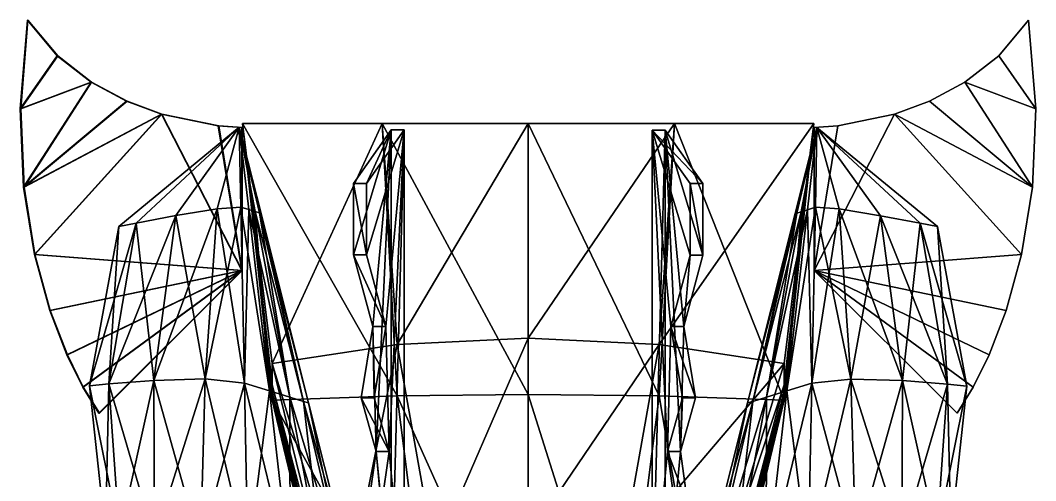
# Model space of a CAD drawing. Header units: metres. Extents: x -1.78 to 1.78, y -2.69 to 0.99.
# Drawn here: x -1.778 to 1.777, y -0.618 to 0.993 of the extents above; entities that cross this region are included whole.
import ezdxf

# ---------------------------------------------------------------- set-up
doc = ezdxf.new("R2010")
doc.units = ezdxf.units.M

msp = doc.modelspace()

# ---------------------------------------------------------------- linework, layer by layer
at = {"layer": 'Fin 1'}
for points in [[(0.4799, 0.6091, 0.3043), (0.4346, -1.0784, 0.3254), (0.4799, -1.0784, 0.3043)], [(0.4799, 0.6091, 0.3043), (0.4346, 0.6091, 0.3254), (0.4346, -1.0784, 0.3254)], [(0.612, 0.4216, 0.5875), (0.4346, 0.6091, 0.3254), (0.4799, 0.6091, 0.3043)], [(0.612, 0.4216, 0.5875), (0.5667, 0.4216, 0.6086), (0.4346, 0.6091, 0.3254)], [(0.5667, 0.1716, 0.6086), (0.4992, -0.0784, 0.4639), (0.4346, 0.6091, 0.3254)], [(0.4874, -0.5159, 0.4387), (0.4346, 0.6091, 0.3254), (0.4992, -0.0784, 0.4639)], [(0.4346, 0.6091, 0.3254), (0.5667, 0.4216, 0.6086), (0.5667, 0.1716, 0.6086)], [(0.4346, 0.6091, 0.3254), (0.4874, -0.5159, 0.4387), (0.4346, -1.0784, 0.3254)], [(0.4799, 0.6091, 0.3043), (0.4799, -1.0784, 0.3043), (0.5327, -0.5159, 0.4176)], [(0.612, 0.1716, 0.5875), (0.4799, 0.6091, 0.3043), (0.5445, -0.0784, 0.4428)], [(0.5327, -0.5159, 0.4176), (0.5445, -0.0784, 0.4428), (0.4799, 0.6091, 0.3043)], [(0.4799, 0.6091, 0.3043), (0.612, 0.1716, 0.5875), (0.612, 0.4216, 0.5875)], [(0.612, 0.1716, 0.5875), (0.5667, 0.4216, 0.6086), (0.612, 0.4216, 0.5875)], [(0.612, 0.1716, 0.5875), (0.5667, 0.1716, 0.6086), (0.5667, 0.4216, 0.6086)], [(0.5445, -0.0784, 0.4428), (0.4992, -0.0784, 0.4639), (0.5667, 0.1716, 0.6086)], [(0.5445, -0.0784, 0.4428), (0.5667, 0.1716, 0.6086), (0.612, 0.1716, 0.5875)], [(0.4992, -0.0784, 0.4639), (0.5402, -0.3284, 0.552), (0.4874, -0.5159, 0.4387)], [(0.5856, -0.3284, 0.5309), (0.4992, -0.0784, 0.4639), (0.5445, -0.0784, 0.4428)], [(0.5856, -0.3284, 0.5309), (0.5402, -0.3284, 0.552), (0.4992, -0.0784, 0.4639)], [(0.5856, -0.3284, 0.5309), (0.5445, -0.0784, 0.4428), (0.5327, -0.5159, 0.4176)], [(0.5327, -0.5159, 0.4176), (0.4874, -0.5159, 0.4387), (0.5402, -0.3284, 0.552)], [(0.5327, -0.5159, 0.4176), (0.5402, -0.3284, 0.552), (0.5856, -0.3284, 0.5309)], [(0.5138, -0.7034, 0.4954), (0.4346, -1.0784, 0.3254), (0.4874, -0.5159, 0.4387)], [(0.5591, -0.7034, 0.4742), (0.5327, -0.5159, 0.4176), (0.4799, -1.0784, 0.3043)], [(0.5591, -0.7034, 0.4742), (0.4874, -0.5159, 0.4387), (0.5327, -0.5159, 0.4176)], [(0.5591, -0.7034, 0.4742), (0.5138, -0.7034, 0.4954), (0.4874, -0.5159, 0.4387)]]:
    msp.add_3dface(points, dxfattribs=at)
at = {"layer": 'Fin 2'}
for points in [[(-0.5661, 0.422, 0.6089), (-0.6114, 0.422, 0.5878), (-0.4793, 0.6095, 0.3046)], [(-0.6114, 0.172, 0.5878), (-0.5439, -0.078, 0.443), (-0.4793, 0.6095, 0.3046)], [(-0.4793, 0.6095, 0.3046), (-0.6114, 0.422, 0.5878), (-0.6114, 0.172, 0.5878)], [(-0.5661, 0.422, 0.6089), (-0.4793, 0.6095, 0.3046), (-0.434, 0.6095, 0.3257)], [(-0.5661, 0.172, 0.6089), (-0.434, 0.6095, 0.3257), (-0.4986, -0.078, 0.4642)], [(-0.434, 0.6095, 0.3257), (-0.5661, 0.172, 0.6089), (-0.5661, 0.422, 0.6089)], [(-0.5322, -0.5155, 0.4179), (-0.4793, 0.6095, 0.3046), (-0.5439, -0.078, 0.443)], [(-0.4793, 0.6095, 0.3046), (-0.5322, -0.5155, 0.4179), (-0.4793, -1.078, 0.3046)], [(-0.4869, -0.5155, 0.439), (-0.4986, -0.078, 0.4642), (-0.434, 0.6095, 0.3257)], [(-0.434, 0.6095, 0.3257), (-0.434, -1.078, 0.3257), (-0.4869, -0.5155, 0.439)], [(-0.434, 0.6095, 0.3257), (-0.4793, -1.078, 0.3046), (-0.434, -1.078, 0.3257)], [(-0.434, 0.6095, 0.3257), (-0.4793, 0.6095, 0.3046), (-0.4793, -1.078, 0.3046)], [(-0.5661, 0.172, 0.6089), (-0.6114, 0.422, 0.5878), (-0.5661, 0.422, 0.6089)], [(-0.5661, 0.172, 0.6089), (-0.6114, 0.172, 0.5878), (-0.6114, 0.422, 0.5878)], [(-0.4986, -0.078, 0.4642), (-0.6114, 0.172, 0.5878), (-0.5661, 0.172, 0.6089)], [(-0.4986, -0.078, 0.4642), (-0.5439, -0.078, 0.443), (-0.6114, 0.172, 0.5878)], [(-0.5397, -0.328, 0.5523), (-0.585, -0.328, 0.5312), (-0.5439, -0.078, 0.443)], [(-0.5439, -0.078, 0.443), (-0.585, -0.328, 0.5312), (-0.5322, -0.5155, 0.4179)], [(-0.5397, -0.328, 0.5523), (-0.5439, -0.078, 0.443), (-0.4986, -0.078, 0.4642)], [(-0.5397, -0.328, 0.5523), (-0.4986, -0.078, 0.4642), (-0.4869, -0.5155, 0.439)], [(-0.4869, -0.5155, 0.439), (-0.585, -0.328, 0.5312), (-0.5397, -0.328, 0.5523)], [(-0.4869, -0.5155, 0.439), (-0.5322, -0.5155, 0.4179), (-0.585, -0.328, 0.5312)], [(-0.5133, -0.703, 0.4956), (-0.5586, -0.703, 0.4745), (-0.5322, -0.5155, 0.4179)], [(-0.5586, -0.703, 0.4745), (-0.4793, -1.078, 0.3046), (-0.5322, -0.5155, 0.4179)], [(-0.5133, -0.703, 0.4956), (-0.5322, -0.5155, 0.4179), (-0.4869, -0.5155, 0.439)], [(-0.5133, -0.703, 0.4956), (-0.4869, -0.5155, 0.439), (-0.434, -1.078, 0.3257)]]:
    msp.add_3dface(points, dxfattribs=at)
at = {"layer": 'Nose'}
for points in [[(-0.8965, -0.2821, 0.0857), (-1, 0.6316, 0.2978), (-0.8965, -0.2075, 0.2811)], [(-0.8965, -0.2821, 0.0857), (-1, 0.6316, 0.0915), (-1, 0.6316, 0.2978)], [(-0.8965, -0.3077, -0.0007), (-1, 0.6316, 0.0915), (-0.8965, -0.2821, 0.0857)], [(-0.8965, -0.3077, -0.0007), (-1, 0.6316, -0.0022), (-1, 0.6316, 0.0915)], [(-0.8965, -0.3153, -0.082), (-1, 0.6316, -0.0022), (-0.8965, -0.3077, -0.0007)], [(-0.8965, -0.3153, -0.082), (-1, 0.6316, -0.096), (-1, 0.6316, -0.0022)], [(-0.8965, -0.336, -0.2619), (-1, 0.6316, -0.096), (-0.8965, -0.3153, -0.082)], [(-0.8965, -0.336, -0.2619), (-1, 0.6316, -0.3022), (-1, 0.6316, -0.096)], [(-0.4587, -0.3211, -0.4), (-1, 0.6316, -0.3022), (-0.8965, -0.336, -0.2619)], [(-0.4587, -0.3211, -0.4), (-0.5117, 0.6316, -0.471), (-1, 0.6316, -0.3022)], [(-0.8965, -0.2075, 0.2811), (-1, 0.6316, 0.2978), (-0.5117, 0.6316, 0.4665)], [(-0.5117, 0.6316, -0.471), (-1, 0.6316, -0.096), (-1, 0.6316, -0.3022)], [(-1, 0.6316, -0.0022), (-1, 0.6316, -0.096), (-0.5117, 0.6316, -0.471)], [(-0.5117, 0.6316, 0.4665), (-1, 0.6316, 0.0915), (-1, 0.6316, -0.0022)], [(-1, 0.6316, 0.0915), (-0.5117, 0.6316, 0.4665), (-1, 0.6316, 0.2978)], [(-0.5117, 0.6316, 0.4665), (-1, 0.6316, -0.0022), (-0.5117, 0.6316, -0.471)], [(-0.8965, -0.2075, 0.2811), (-0.5117, 0.6316, 0.4665), (-0.4587, -0.1413, 0.4423)], [(0, -0.3162, -0.4461), (-0.5117, 0.6316, -0.471), (-0.4587, -0.3211, -0.4)], [(0, -0.3162, -0.4461), (0, 0.6316, -0.5272), (-0.5117, 0.6316, -0.471)], [(-0.4587, -0.1413, 0.4423), (-0.5117, 0.6316, 0.4665), (0, 0.6316, 0.5228)], [(0, 0.6316, -0.5272), (-0.5117, 0.6316, 0.4665), (-0.5117, 0.6316, -0.471)], [(-0.5117, 0.6316, 0.4665), (0, 0.6316, -0.5272), (0, 0.6316, 0.5228)], [(-0.4587, -0.1413, 0.4423), (0, 0.6316, 0.5228), (0, -0.1193, 0.4961)], [(0.4587, -0.3211, -0.4), (0, 0.6316, -0.5272), (0, -0.3162, -0.4461)], [(0.4587, -0.3211, -0.4), (0.5117, 0.6316, -0.471), (0, 0.6316, -0.5272)], [(0, -0.1193, 0.4961), (0.5117, 0.6316, 0.4665), (0.4587, -0.1413, 0.4423)], [(0, -0.1193, 0.4961), (0, 0.6316, 0.5228), (0.5117, 0.6316, 0.4665)], [(0.5117, 0.6316, 0.4665), (0, 0.6316, 0.5228), (0.5117, 0.6316, -0.471)], [(0, 0.6316, -0.5272), (0.5117, 0.6316, -0.471), (0, 0.6316, 0.5228)], [(0.8965, -0.336, -0.2619), (0.5117, 0.6316, -0.471), (0.4587, -0.3211, -0.4)], [(0.4587, -0.1413, 0.4423), (1, 0.6316, 0.2978), (0.8965, -0.2075, 0.2811)], [(0.4587, -0.1413, 0.4423), (0.5117, 0.6316, 0.4665), (1, 0.6316, 0.2978)], [(0.8965, -0.336, -0.2619), (1, 0.6316, -0.3022), (0.5117, 0.6316, -0.471)], [(1, 0.6316, -0.096), (0.5117, 0.6316, -0.471), (1, 0.6316, -0.3022)], [(0.5117, 0.6316, -0.471), (1, 0.6316, -0.096), (1, 0.6316, -0.0022)], [(0.5117, 0.6316, 0.4665), (0.5117, 0.6316, -0.471), (1, 0.6316, -0.0022)], [(0.5117, 0.6316, 0.4665), (1, 0.6316, 0.0915), (1, 0.6316, 0.2978)], [(0.5117, 0.6316, 0.4665), (1, 0.6316, -0.0022), (1, 0.6316, 0.0915)], [(0.8965, -0.3153, -0.082), (1, 0.6316, -0.3022), (0.8965, -0.336, -0.2619)], [(0.8965, -0.3153, -0.082), (1, 0.6316, -0.096), (1, 0.6316, -0.3022)], [(0.8965, -0.3077, -0.0007), (1, 0.6316, -0.096), (0.8965, -0.3153, -0.082)], [(0.8965, -0.3077, -0.0007), (1, 0.6316, -0.0022), (1, 0.6316, -0.096)], [(0.8965, -0.2821, 0.0857), (1, 0.6316, -0.0022), (0.8965, -0.3077, -0.0007)], [(0.8965, -0.2821, 0.0857), (1, 0.6316, 0.0915), (1, 0.6316, -0.0022)], [(0.8965, -0.2075, 0.2811), (1, 0.6316, 0.0915), (0.8965, -0.2821, 0.0857)], [(0.8965, -0.2075, 0.2811), (1, 0.6316, 0.2978), (1, 0.6316, 0.0915)], [(-0.6406, -1.0517, 0.2217), (-0.8965, -0.2075, 0.2811), (-0.4587, -0.1413, 0.4423)], [(-0.6406, -1.0517, 0.2217), (-0.4587, -0.1413, 0.4423), (-0.3278, -0.8753, 0.3565)], [(-0.3278, -0.8753, 0.3565), (-0.4587, -0.1413, 0.4423), (0, -0.1193, 0.4961)], [(-0.3278, -0.8753, 0.3565), (0, -0.1193, 0.4961), (0, -0.8165, 0.4014)], [(0, -0.8165, 0.4014), (0, -0.1193, 0.4961), (0.4587, -0.1413, 0.4423)], [(0, -0.8165, 0.4014), (0.4587, -0.1413, 0.4423), (0.3278, -0.8753, 0.3565)], [(0.3278, -0.8753, 0.3565), (0.4587, -0.1413, 0.4423), (0.8965, -0.2075, 0.2811)], [(-0.6406, -1.2508, 0.0617), (-0.8965, -0.2075, 0.2811), (-0.6406, -1.0517, 0.2217)], [(-0.6406, -1.2508, 0.0617), (-0.8965, -0.2821, 0.0857), (-0.8965, -0.2075, 0.2811)], [(0.3278, -0.8753, 0.3565), (0.8965, -0.2075, 0.2811), (0.6406, -1.0517, 0.2217)], [(0.6406, -1.0517, 0.2217), (0.8965, -0.2075, 0.2811), (0.8965, -0.2821, 0.0857)], [(-0.6406, -1.319, -0.0047), (-0.8965, -0.2821, 0.0857), (-0.6406, -1.2508, 0.0617)], [(-0.6406, -1.319, -0.0047), (-0.8965, -0.3077, -0.0007), (-0.8965, -0.2821, 0.0857)], [(0.6406, -1.2508, 0.0617), (0.8965, -0.2821, 0.0857), (0.8965, -0.3077, -0.0007)], [(0.6406, -1.0517, 0.2217), (0.8965, -0.2821, 0.0857), (0.6406, -1.2508, 0.0617)], [(-0.6406, -1.3392, -0.0573), (-0.8965, -0.3077, -0.0007), (-0.6406, -1.319, -0.0047)], [(-0.6406, -1.3392, -0.0573), (-0.8965, -0.3153, -0.082), (-0.8965, -0.3077, -0.0007)], [(-0.6406, -1.3944, -0.1762), (-0.8965, -0.3153, -0.082), (-0.6406, -1.3392, -0.0573)], [(-0.6406, -1.3944, -0.1762), (-0.8965, -0.336, -0.2619), (-0.8965, -0.3153, -0.082)], [(0, -1.3415, -0.2736), (0, -0.3162, -0.4461), (-0.4587, -0.3211, -0.4)], [(0.3278, -1.3548, -0.2493), (0, -0.3162, -0.4461), (0, -1.3415, -0.2736)], [(0.3278, -1.3548, -0.2493), (0.4587, -0.3211, -0.4), (0, -0.3162, -0.4461)], [(0.6406, -1.319, -0.0047), (0.8965, -0.3077, -0.0007), (0.8965, -0.3153, -0.082)], [(0.6406, -1.2508, 0.0617), (0.8965, -0.3077, -0.0007), (0.6406, -1.319, -0.0047)], [(0.6406, -1.3392, -0.0573), (0.8965, -0.3153, -0.082), (0.8965, -0.336, -0.2619)], [(0.6406, -1.319, -0.0047), (0.8965, -0.3153, -0.082), (0.6406, -1.3392, -0.0573)], [(-0.3278, -1.3548, -0.2493), (-0.4587, -0.3211, -0.4), (-0.8965, -0.336, -0.2619)], [(-0.3278, -1.3548, -0.2493), (-0.8965, -0.336, -0.2619), (-0.6406, -1.3944, -0.1762)], [(0, -1.3415, -0.2736), (-0.4587, -0.3211, -0.4), (-0.3278, -1.3548, -0.2493)], [(0.6406, -1.3944, -0.1762), (0.4587, -0.3211, -0.4), (0.3278, -1.3548, -0.2493)], [(0.6406, -1.3944, -0.1762), (0.8965, -0.336, -0.2619), (0.4587, -0.3211, -0.4)], [(0.6406, -1.3392, -0.0573), (0.8965, -0.336, -0.2619), (0.6406, -1.3944, -0.1762)]]:
    msp.add_3dface(points, dxfattribs=at)
at = {"layer": 'Wing 2'}
for points in [[(1.6475, 0.8692, 0.0507), (1.7515, 0.993, -0.0493), (1.7515, 0.993, 0.0507)], [(1.6475, 0.8692, 0.0507), (1.6475, 0.8692, -0.0493), (1.7515, 0.993, -0.0493)], [(1.6475, 0.8692, 0.0507), (1.7515, 0.993, 0.0507), (1.7767, 0.6827, 0.0507)], [(1.7767, 0.6827, -0.0493), (1.7515, 0.993, -0.0493), (1.6475, 0.8692, -0.0493)], [(1.7515, 0.993, 0.0507), (1.7767, 0.6827, -0.0493), (1.7767, 0.6827, 0.0507)], [(1.7515, 0.993, 0.0507), (1.7515, 0.993, -0.0493), (1.7767, 0.6827, -0.0493)], [(1.5289, 0.7762, 0.0507), (1.6475, 0.8692, -0.0493), (1.6475, 0.8692, 0.0507)], [(1.5289, 0.7762, 0.0507), (1.5289, 0.7762, -0.0493), (1.6475, 0.8692, -0.0493)], [(1.5289, 0.7762, 0.0507), (1.6475, 0.8692, 0.0507), (1.7767, 0.6827, 0.0507)], [(1.7767, 0.6827, -0.0493), (1.6475, 0.8692, -0.0493), (1.5289, 0.7762, -0.0493)], [(1.4044, 0.7096, 0.0507), (1.5289, 0.7762, -0.0493), (1.5289, 0.7762, 0.0507)], [(1.4044, 0.7096, 0.0507), (1.4044, 0.7096, -0.0493), (1.5289, 0.7762, -0.0493)], [(1.5289, 0.7762, 0.0507), (1.7652, 0.409, 0.0507), (1.4044, 0.7096, 0.0507)], [(1.7652, 0.409, -0.0493), (1.5289, 0.7762, -0.0493), (1.4044, 0.7096, -0.0493)], [(1.5289, 0.7762, 0.0507), (1.7767, 0.6827, 0.0507), (1.7652, 0.409, 0.0507)], [(1.7767, 0.6827, -0.0493), (1.5289, 0.7762, -0.0493), (1.7652, 0.409, -0.0493)], [(1.2828, 0.6649, 0.0507), (1.4044, 0.7096, -0.0493), (1.4044, 0.7096, 0.0507)], [(1.2828, 0.6649, 0.0507), (1.2828, 0.6649, -0.0493), (1.4044, 0.7096, -0.0493)], [(1.4044, 0.7096, 0.0507), (1.7652, 0.409, 0.0507), (1.2828, 0.6649, 0.0507)], [(1.2828, 0.6649, -0.0493), (1.7652, 0.409, -0.0493), (1.4044, 0.7096, -0.0493)], [(1.7767, 0.6827, 0.0507), (1.7652, 0.409, -0.0493), (1.7652, 0.409, 0.0507)], [(1.7767, 0.6827, 0.0507), (1.7767, 0.6827, -0.0493), (1.7652, 0.409, -0.0493)], [(1.0015, 0.118, 0.0507), (1.0836, 0.6239, 0.0507), (1.2828, 0.6649, 0.0507)], [(1.2828, 0.6649, 0.0507), (1.7274, 0.1734, 0.0507), (1.0015, 0.118, 0.0507)], [(1.7274, 0.1734, -0.0493), (1.2828, 0.6649, -0.0493), (1.0015, 0.118, -0.0493)], [(1.0836, 0.6239, -0.0493), (1.0015, 0.118, -0.0493), (1.2828, 0.6649, -0.0493)], [(1.0836, 0.6239, 0.0507), (1.2828, 0.6649, -0.0493), (1.2828, 0.6649, 0.0507)], [(1.0836, 0.6239, 0.0507), (1.0836, 0.6239, -0.0493), (1.2828, 0.6649, -0.0493)], [(1.2828, 0.6649, 0.0507), (1.7652, 0.409, 0.0507), (1.7274, 0.1734, 0.0507)], [(1.2828, 0.6649, -0.0493), (1.7274, 0.1734, -0.0493), (1.7652, 0.409, -0.0493)], [(1.0015, 0.618, 0.0507), (1.0836, 0.6239, -0.0493), (1.0836, 0.6239, 0.0507)], [(1.0015, 0.618, 0.0507), (1.0015, 0.618, -0.0493), (1.0836, 0.6239, -0.0493)], [(1.0015, 0.118, 0.0507), (1.0015, 0.618, 0.0507), (1.0836, 0.6239, 0.0507)], [(1.0836, 0.6239, -0.0493), (1.0015, 0.618, -0.0493), (1.0015, 0.118, -0.0493)], [(1.0015, 0.118, 0.0507), (1.0015, 0.618, -0.0493), (1.0015, 0.618, 0.0507)], [(1.0015, 0.118, 0.0507), (1.0015, 0.118, -0.0493), (1.0015, 0.618, -0.0493)], [(1.7652, 0.409, 0.0507), (1.7274, 0.1734, -0.0493), (1.7274, 0.1734, 0.0507)], [(1.7652, 0.409, 0.0507), (1.7652, 0.409, -0.0493), (1.7274, 0.1734, -0.0493)], [(1.7274, 0.1734, 0.0507), (1.6734, -0.0226, 0.0507), (1.0015, 0.118, 0.0507)], [(1.0015, 0.118, -0.0493), (1.6734, -0.0226, -0.0493), (1.7274, 0.1734, -0.0493)], [(1.7274, 0.1734, 0.0507), (1.6734, -0.0226, -0.0493), (1.6734, -0.0226, 0.0507)], [(1.7274, 0.1734, 0.0507), (1.7274, 0.1734, -0.0493), (1.6734, -0.0226, -0.0493)], [(1.5015, -0.382, 0.0507), (1.0015, 0.118, -0.0493), (1.0015, 0.118, 0.0507)], [(1.5015, -0.382, 0.0507), (1.5015, -0.382, -0.0493), (1.0015, 0.118, -0.0493)], [(1.6734, -0.0226, 0.0507), (1.6136, -0.1776, 0.0507), (1.0015, 0.118, 0.0507)], [(1.0015, 0.118, 0.0507), (1.5582, -0.2902, 0.0507), (1.5015, -0.382, 0.0507)], [(1.0015, 0.118, 0.0507), (1.6136, -0.1776, 0.0507), (1.5582, -0.2902, 0.0507)], [(1.5582, -0.2902, -0.0493), (1.0015, 0.118, -0.0493), (1.5015, -0.382, -0.0493)], [(1.5582, -0.2902, -0.0493), (1.6136, -0.1776, -0.0493), (1.0015, 0.118, -0.0493)], [(1.6136, -0.1776, -0.0493), (1.6734, -0.0226, -0.0493), (1.0015, 0.118, -0.0493)], [(1.6734, -0.0226, 0.0507), (1.6136, -0.1776, -0.0493), (1.6136, -0.1776, 0.0507)], [(1.6734, -0.0226, 0.0507), (1.6734, -0.0226, -0.0493), (1.6136, -0.1776, -0.0493)], [(1.6136, -0.1776, 0.0507), (1.5582, -0.2902, -0.0493), (1.5582, -0.2902, 0.0507)], [(1.6136, -0.1776, 0.0507), (1.6136, -0.1776, -0.0493), (1.5582, -0.2902, -0.0493)], [(1.5582, -0.2902, 0.0507), (1.5015, -0.382, -0.0493), (1.5015, -0.382, 0.0507)], [(1.5582, -0.2902, 0.0507), (1.5582, -0.2902, -0.0493), (1.5015, -0.382, -0.0493)]]:
    msp.add_3dface(points, dxfattribs=at)
at = {"layer": 'Wing 3'}
for points in [[(-1.7528, 0.993, -0.0376), (-1.7762, 0.6827, 0.0628), (-1.7779, 0.6827, -0.0372)], [(-1.6488, 0.8692, -0.0394), (-1.7528, 0.993, -0.0376), (-1.7779, 0.6827, -0.0372)], [(-1.7528, 0.993, -0.0376), (-1.751, 0.993, 0.0624), (-1.7762, 0.6827, 0.0628)], [(-1.7762, 0.6827, 0.0628), (-1.751, 0.993, 0.0624), (-1.647, 0.8692, 0.0606)], [(-1.6488, 0.8692, -0.0394), (-1.751, 0.993, 0.0624), (-1.7528, 0.993, -0.0376)], [(-1.6488, 0.8692, -0.0394), (-1.647, 0.8692, 0.0606), (-1.751, 0.993, 0.0624)], [(-1.5301, 0.7762, -0.0415), (-1.6488, 0.8692, -0.0394), (-1.7779, 0.6827, -0.0372)], [(-1.7762, 0.6827, 0.0628), (-1.647, 0.8692, 0.0606), (-1.5284, 0.7762, 0.0585)], [(-1.5301, 0.7762, -0.0415), (-1.647, 0.8692, 0.0606), (-1.6488, 0.8692, -0.0394)], [(-1.5301, 0.7762, -0.0415), (-1.5284, 0.7762, 0.0585), (-1.647, 0.8692, 0.0606)], [(-1.5301, 0.7762, -0.0415), (-1.7779, 0.6827, -0.0372), (-1.7664, 0.409, -0.0374)], [(-1.7762, 0.6827, 0.0628), (-1.5284, 0.7762, 0.0585), (-1.7647, 0.409, 0.0626)], [(-1.5301, 0.7762, -0.0415), (-1.7664, 0.409, -0.0374), (-1.4057, 0.7096, -0.0437)], [(-1.7647, 0.409, 0.0626), (-1.5284, 0.7762, 0.0585), (-1.4039, 0.7096, 0.0563)], [(-1.4057, 0.7096, -0.0437), (-1.5284, 0.7762, 0.0585), (-1.5301, 0.7762, -0.0415)], [(-1.4057, 0.7096, -0.0437), (-1.4039, 0.7096, 0.0563), (-1.5284, 0.7762, 0.0585)], [(-1.7779, 0.6827, -0.0372), (-1.7647, 0.409, 0.0626), (-1.7664, 0.409, -0.0374)], [(-1.7779, 0.6827, -0.0372), (-1.7762, 0.6827, 0.0628), (-1.7647, 0.409, 0.0626)], [(-1.4057, 0.7096, -0.0437), (-1.7664, 0.409, -0.0374), (-1.2841, 0.6649, -0.0458)], [(-1.2823, 0.6649, 0.0542), (-1.7647, 0.409, 0.0626), (-1.4039, 0.7096, 0.0563)], [(-1.2841, 0.6649, -0.0458), (-1.4039, 0.7096, 0.0563), (-1.4057, 0.7096, -0.0437)], [(-1.2841, 0.6649, -0.0458), (-1.2823, 0.6649, 0.0542), (-1.4039, 0.7096, 0.0563)], [(-1.2841, 0.6649, -0.0458), (-1.7664, 0.409, -0.0374), (-1.7286, 0.1734, -0.038)], [(-1.2823, 0.6649, 0.0542), (-1.7269, 0.1734, 0.062), (-1.7647, 0.409, 0.0626)], [(-1.2841, 0.6649, -0.0458), (-1.7286, 0.1734, -0.038), (-1.0029, 0.118, -0.0507)], [(-1.7269, 0.1734, 0.062), (-1.2823, 0.6649, 0.0542), (-1.0011, 0.118, 0.0493)], [(-1.0849, 0.6239, -0.0493), (-1.2823, 0.6649, 0.0542), (-1.2841, 0.6649, -0.0458)], [(-1.0029, 0.118, -0.0507), (-1.0849, 0.6239, -0.0493), (-1.2841, 0.6649, -0.0458)], [(-1.0849, 0.6239, -0.0493), (-1.0832, 0.6239, 0.0507), (-1.2823, 0.6649, 0.0542)], [(-1.0832, 0.6239, 0.0507), (-1.0011, 0.118, 0.0493), (-1.2823, 0.6649, 0.0542)], [(-1.0029, 0.618, -0.0507), (-1.0832, 0.6239, 0.0507), (-1.0849, 0.6239, -0.0493)], [(-1.0029, 0.118, -0.0507), (-1.0029, 0.618, -0.0507), (-1.0849, 0.6239, -0.0493)], [(-1.0029, 0.618, -0.0507), (-1.0011, 0.618, 0.0493), (-1.0832, 0.6239, 0.0507)], [(-1.0832, 0.6239, 0.0507), (-1.0011, 0.618, 0.0493), (-1.0011, 0.118, 0.0493)], [(-1.0029, 0.118, -0.0507), (-1.0011, 0.618, 0.0493), (-1.0029, 0.618, -0.0507)], [(-1.0029, 0.118, -0.0507), (-1.0011, 0.118, 0.0493), (-1.0011, 0.618, 0.0493)], [(-1.7664, 0.409, -0.0374), (-1.7269, 0.1734, 0.062), (-1.7286, 0.1734, -0.038)], [(-1.7664, 0.409, -0.0374), (-1.7647, 0.409, 0.0626), (-1.7269, 0.1734, 0.062)], [(-1.7286, 0.1734, -0.038), (-1.6729, -0.0226, 0.061), (-1.6747, -0.0226, -0.039)], [(-1.7286, 0.1734, -0.038), (-1.7269, 0.1734, 0.062), (-1.6729, -0.0226, 0.061)], [(-1.7286, 0.1734, -0.038), (-1.6747, -0.0226, -0.039), (-1.0029, 0.118, -0.0507)], [(-1.0011, 0.118, 0.0493), (-1.6729, -0.0226, 0.061), (-1.7269, 0.1734, 0.062)], [(-1.6747, -0.0226, -0.039), (-1.6149, -0.1777, -0.04), (-1.0029, 0.118, -0.0507)], [(-1.6131, -0.1777, 0.06), (-1.6729, -0.0226, 0.061), (-1.0011, 0.118, 0.0493)], [(-1.0029, 0.118, -0.0507), (-1.6149, -0.1777, -0.04), (-1.5594, -0.2902, -0.041)], [(-1.5577, -0.2902, 0.059), (-1.6131, -0.1777, 0.06), (-1.0011, 0.118, 0.0493)], [(-1.0029, 0.118, -0.0507), (-1.5594, -0.2902, -0.041), (-1.5028, -0.382, -0.042)], [(-1.5577, -0.2902, 0.059), (-1.0011, 0.118, 0.0493), (-1.5011, -0.382, 0.058)], [(-1.5028, -0.382, -0.042), (-1.0011, 0.118, 0.0493), (-1.0029, 0.118, -0.0507)], [(-1.5028, -0.382, -0.042), (-1.5011, -0.382, 0.058), (-1.0011, 0.118, 0.0493)], [(-1.6747, -0.0226, -0.039), (-1.6131, -0.1777, 0.06), (-1.6149, -0.1777, -0.04)], [(-1.6747, -0.0226, -0.039), (-1.6729, -0.0226, 0.061), (-1.6131, -0.1777, 0.06)], [(-1.6149, -0.1777, -0.04), (-1.5577, -0.2902, 0.059), (-1.5594, -0.2902, -0.041)], [(-1.6149, -0.1777, -0.04), (-1.6131, -0.1777, 0.06), (-1.5577, -0.2902, 0.059)], [(-1.5594, -0.2902, -0.041), (-1.5011, -0.382, 0.058), (-1.5028, -0.382, -0.042)], [(-1.5594, -0.2902, -0.041), (-1.5577, -0.2902, 0.059), (-1.5011, -0.382, 0.058)]]:
    msp.add_3dface(points, dxfattribs=at)
at = {"layer": '\x7f\x7f\x7fIntake 1'}
for points in [[(-1.4335, 0.2714, 0), (-1.0112, 0.6187, 0.1985), (-1.3721, 0.2836, 0.2691)], [(-1.4335, 0.2714, 0), (-1.0112, 0.6187, 0), (-1.0112, 0.6187, 0.1985)], [(-1.3721, 0.2836, -0.2691), (-1.0112, 0.6187, 0), (-1.4335, 0.2714, 0)], [(-1.3721, 0.2836, 0.2691), (-1.0112, 0.6187, 0.292), (-1.234, 0.3096, 0.4094)], [(-1.3721, 0.2836, 0.2691), (-1.0112, 0.6187, 0.1985), (-1.0112, 0.6187, 0.292)], [(-1.3721, 0.2836, -0.2691), (-1.0112, 0.6187, -0.1985), (-1.0112, 0.6187, 0)], [(-1.234, 0.3096, -0.4094), (-1.0112, 0.6187, -0.1985), (-1.3721, 0.2836, -0.2691)], [(-1.234, 0.3096, 0.4094), (-1.0112, 0.6187, 0.3195), (-1.0887, 0.3334, 0.4628)], [(-1.234, 0.3096, 0.4094), (-1.0112, 0.6187, 0.292), (-1.0112, 0.6187, 0.3195)], [(-1.234, 0.3096, -0.4094), (-1.0112, 0.6187, -0.292), (-1.0112, 0.6187, -0.1985)], [(-1.0887, 0.3334, -0.4628), (-1.0112, 0.6187, -0.292), (-1.234, 0.3096, -0.4094)], [(-1.0887, 0.3334, 0.4628), (-1.0112, 0.6187, 0.32), (-1.0056, 0.3389, 0.4712)], [(-1.0887, 0.3334, 0.4628), (-1.0112, 0.6187, 0.3195), (-1.0112, 0.6187, 0.32)], [(-1.0887, 0.3334, -0.4628), (-1.0112, 0.6187, -0.3195), (-1.0112, 0.6187, -0.292)], [(-1.0056, 0.3389, -0.4713), (-1.0112, 0.6187, -0.3195), (-1.0887, 0.3334, -0.4628)], [(-1.0056, 0.3389, -0.4713), (-1.0112, 0.6187, -0.32), (-1.0112, 0.6187, -0.3195)], [(-0.9783, 0.3305, -0.4628), (-1.0112, 0.6187, -0.32), (-1.0056, 0.3389, -0.4713)], [(-0.9783, 0.3305, -0.4628), (-1.0112, 0.6187, -0.3195), (-1.0112, 0.6187, -0.32)], [(-0.956, 0.3236, -0.4094), (-1.0112, 0.6187, -0.3195), (-0.9783, 0.3305, -0.4628)], [(-0.956, 0.3236, -0.4094), (-1.0112, 0.6187, -0.292), (-1.0112, 0.6187, -0.3195)], [(-0.9409, 0.319, -0.2691), (-1.0112, 0.6187, -0.292), (-0.956, 0.3236, -0.4094)], [(-0.9409, 0.319, -0.2691), (-1.0112, 0.6187, -0.1985), (-1.0112, 0.6187, -0.292)], [(-0.9353, 0.3173, 0), (-1.0112, 0.6187, -0.1985), (-0.9409, 0.319, -0.2691)], [(-0.9353, 0.3173, 0), (-1.0112, 0.6187, 0), (-1.0112, 0.6187, -0.1985)], [(-0.9409, 0.319, 0.2691), (-1.0112, 0.6187, 0), (-0.9353, 0.3173, 0)], [(-0.9409, 0.319, 0.2691), (-1.0112, 0.6187, 0.1985), (-1.0112, 0.6187, 0)], [(-0.956, 0.3236, 0.4094), (-1.0112, 0.6187, 0.1985), (-0.9409, 0.319, 0.2691)], [(-0.956, 0.3236, 0.4094), (-1.0112, 0.6187, 0.292), (-1.0112, 0.6187, 0.1985)], [(-0.9783, 0.3305, 0.4628), (-1.0112, 0.6187, 0.292), (-0.956, 0.3236, 0.4094)], [(-0.9783, 0.3305, 0.4628), (-1.0112, 0.6187, 0.3195), (-1.0112, 0.6187, 0.292)], [(-1.0056, 0.3389, 0.4712), (-1.0112, 0.6187, 0.3195), (-0.9783, 0.3305, 0.4628)], [(-1.0056, 0.3389, 0.4712), (-1.0112, 0.6187, 0.32), (-1.0112, 0.6187, 0.3195)], [(-1.0112, 0.6187, -0.292), (-1.0112, 0.6187, -0.1985), (-1.0112, 0.6187, -0.1985)], [(-1.0112, 0.6187, -0.292), (-1.0112, 0.6187, -0.292), (-1.0112, 0.6187, -0.3195)], [(-1.0112, 0.6187, -0.1985), (-1.0112, 0.6187, 0), (-1.0112, 0.6187, -0.1985)], [(-1.0112, 0.6187, 0.1985), (-1.0112, 0.6187, 0.1985), (-1.0112, 0.6187, 0.292)], [(-1.0112, 0.6187, 0.292), (-1.0112, 0.6187, 0.292), (-1.0112, 0.6187, 0.3195)], [(-1.0112, 0.6187, 0), (-1.0112, 0.6187, 0), (-1.0112, 0.6187, 0.1985)], [(-1.0112, 0.6187, -0.3195), (-1.0112, 0.6187, -0.3195), (-1.0112, 0.6187, -0.32)], [(-1.0112, 0.6187, -0.292), (-1.0112, 0.6187, -0.292), (-1.0112, 0.6187, -0.1985)], [(-1.0112, 0.6187, -0.1985), (-1.0112, 0.6187, 0), (-1.0112, 0.6187, 0)], [(-1.0112, 0.6187, 0), (-1.0112, 0.6187, 0.1985), (-1.0112, 0.6187, 0.1985)], [(-1.0112, 0.6187, 0.3195), (-1.0112, 0.6187, 0.32), (-1.0112, 0.6187, 0.3195)], [(-1.0112, 0.6187, 0.292), (-1.0112, 0.6187, 0.3195), (-1.0112, 0.6187, 0.3195)], [(-1.0112, 0.6187, 0.292), (-1.0112, 0.6187, 0.1985), (-1.0112, 0.6187, 0.292)], [(-1.0112, 0.6187, -0.3195), (-1.0112, 0.6187, -0.3195), (-1.0112, 0.6187, -0.292)], [(-1.311, -0.2672, 0.4541), (-1.0887, 0.3334, 0.4628), (-1.1302, -0.262, 0.5444)], [(-1.311, -0.2672, 0.4541), (-1.234, 0.3096, 0.4094), (-1.0887, 0.3334, 0.4628)], [(-1.1302, -0.262, -0.5444), (-1.0887, 0.3334, -0.4628), (-1.234, 0.3096, -0.4094)], [(-1.1302, -0.262, 0.5444), (-1.0056, 0.3389, 0.4712), (-0.9933, -0.2765, 0.57)], [(-1.1302, -0.262, 0.5444), (-1.0887, 0.3334, 0.4628), (-1.0056, 0.3389, 0.4712)], [(-0.9933, -0.2765, -0.57), (-1.0887, 0.3334, -0.4628), (-1.1302, -0.262, -0.5444)], [(-0.9933, -0.2765, -0.57), (-1.0056, 0.3389, -0.4713), (-1.0887, 0.3334, -0.4628)], [(-0.906, -0.3035, -0.5444), (-1.0056, 0.3389, -0.4713), (-0.9933, -0.2765, -0.57)], [(-0.906, -0.3035, -0.5444), (-0.9783, 0.3305, -0.4628), (-1.0056, 0.3389, -0.4713)], [(-0.9933, -0.2765, 0.57), (-1.0056, 0.3389, 0.4712), (-0.9783, 0.3305, 0.4628)], [(-0.9933, -0.2765, 0.57), (-0.9783, 0.3305, 0.4628), (-0.906, -0.3035, 0.5444)], [(-0.8345, -0.3255, -0.4541), (-0.9783, 0.3305, -0.4628), (-0.906, -0.3035, -0.5444)], [(-0.8345, -0.3255, -0.4541), (-0.956, 0.3236, -0.4094), (-0.9783, 0.3305, -0.4628)], [(-0.906, -0.3035, 0.5444), (-0.9783, 0.3305, 0.4628), (-0.956, 0.3236, 0.4094)], [(-0.7862, -0.3404, -0.2793), (-0.956, 0.3236, -0.4094), (-0.8345, -0.3255, -0.4541)], [(-0.7862, -0.3404, -0.2793), (-0.9409, 0.319, -0.2691), (-0.956, 0.3236, -0.4094)], [(-0.8345, -0.3255, 0.4541), (-0.956, 0.3236, 0.4094), (-0.9409, 0.319, 0.2691)], [(-0.906, -0.3035, 0.5444), (-0.956, 0.3236, 0.4094), (-0.8345, -0.3255, 0.4541)], [(-1.4685, -0.2796, 0.2793), (-1.234, 0.3096, 0.4094), (-1.311, -0.2672, 0.4541)], [(-1.4685, -0.2796, 0.2793), (-1.3721, 0.2836, 0.2691), (-1.234, 0.3096, 0.4094)], [(-1.311, -0.2672, -0.4541), (-1.234, 0.3096, -0.4094), (-1.3721, 0.2836, -0.2691)], [(-1.1302, -0.262, -0.5444), (-1.234, 0.3096, -0.4094), (-1.311, -0.2672, -0.4541)], [(-0.7685, -0.3459, 0), (-0.9409, 0.319, -0.2691), (-0.7862, -0.3404, -0.2793)], [(-0.7685, -0.3459, 0), (-0.9353, 0.3173, 0), (-0.9409, 0.319, -0.2691)], [(-0.7862, -0.3404, 0.2793), (-0.9409, 0.319, 0.2691), (-0.9353, 0.3173, 0)], [(-0.8345, -0.3255, 0.4541), (-0.9409, 0.319, 0.2691), (-0.7862, -0.3404, 0.2793)], [(-0.7862, -0.3404, 0.2793), (-0.9353, 0.3173, 0), (-0.7685, -0.3459, 0)], [(-1.536, -0.2865, 0), (-1.3721, 0.2836, 0.2691), (-1.4685, -0.2796, 0.2793)], [(-1.536, -0.2865, 0), (-1.4335, 0.2714, 0), (-1.3721, 0.2836, 0.2691)], [(-1.4685, -0.2796, -0.2793), (-1.4335, 0.2714, 0), (-1.536, -0.2865, 0)], [(-1.4685, -0.2796, -0.2793), (-1.3721, 0.2836, -0.2691), (-1.4335, 0.2714, 0)], [(-1.311, -0.2672, -0.4541), (-1.3721, 0.2836, -0.2691), (-1.4685, -0.2796, -0.2793)], [(-1.4795, -0.8048, 0), (-1.536, -0.2865, 0), (-1.4685, -0.2796, 0.2793)], [(-1.4309, -0.8093, -0.2616), (-1.4685, -0.2796, -0.2793), (-1.536, -0.2865, 0)], [(-1.4795, -0.8048, 0), (-1.4685, -0.2796, 0.2793), (-1.4309, -0.8093, 0.2616)], [(-1.4309, -0.8093, 0.2616), (-1.4685, -0.2796, 0.2793), (-1.311, -0.2672, 0.4541)], [(-1.3084, -0.8243, -0.4578), (-1.311, -0.2672, -0.4541), (-1.4685, -0.2796, -0.2793)], [(-1.3084, -0.8243, -0.4578), (-1.4685, -0.2796, -0.2793), (-1.4309, -0.8093, -0.2616)], [(-1.4309, -0.8093, 0.2616), (-1.311, -0.2672, 0.4541), (-1.3084, -0.8243, 0.4578)], [(-1.3084, -0.8243, 0.4578), (-1.311, -0.2672, 0.4541), (-1.1302, -0.262, 0.5444)], [(-1.1469, -0.8512, -0.581), (-1.1302, -0.262, -0.5444), (-1.311, -0.2672, -0.4541)], [(-1.1469, -0.8512, -0.581), (-1.311, -0.2672, -0.4541), (-1.3084, -0.8243, -0.4578)], [(-1.3084, -0.8243, 0.4578), (-1.1302, -0.262, 0.5444), (-1.1469, -0.8512, 0.581)], [(-1.1469, -0.8512, 0.581), (-1.1302, -0.262, 0.5444), (-0.9933, -0.2765, 0.57)], [(-0.981, -0.892, -0.6237), (-1.1302, -0.262, -0.5444), (-1.1469, -0.8512, -0.581)], [(-1.1469, -0.8512, 0.581), (-0.9933, -0.2765, 0.57), (-0.981, -0.892, 0.6237)], [(-0.981, -0.892, -0.6237), (-0.9933, -0.2765, -0.57), (-1.1302, -0.262, -0.5444)], [(-0.8337, -0.9374, -0.581), (-0.9933, -0.2765, -0.57), (-0.981, -0.892, -0.6237)], [(-0.8337, -0.9374, -0.581), (-0.906, -0.3035, -0.5444), (-0.9933, -0.2765, -0.57)], [(-0.981, -0.892, 0.6237), (-0.9933, -0.2765, 0.57), (-0.906, -0.3035, 0.5444)], [(-1.4309, -0.8093, -0.2616), (-1.536, -0.2865, 0), (-1.4795, -0.8048, 0)], [(-0.981, -0.892, 0.6237), (-0.906, -0.3035, 0.5444), (-0.8337, -0.9374, 0.581)], [(-0.8337, -0.9374, 0.581), (-0.906, -0.3035, 0.5444), (-0.8345, -0.3255, 0.4541)], [(-0.7131, -0.9746, -0.4578), (-0.906, -0.3035, -0.5444), (-0.8337, -0.9374, -0.581)], [(-0.7131, -0.9746, -0.4578), (-0.8345, -0.3255, -0.4541), (-0.906, -0.3035, -0.5444)], [(-0.6316, -0.9997, -0.2616), (-0.8345, -0.3255, -0.4541), (-0.7131, -0.9746, -0.4578)], [(-0.6316, -0.9997, -0.2616), (-0.7862, -0.3404, -0.2793), (-0.8345, -0.3255, -0.4541)], [(-0.7131, -0.9746, 0.4578), (-0.8345, -0.3255, 0.4541), (-0.7862, -0.3404, 0.2793)], [(-0.8337, -0.9374, 0.581), (-0.8345, -0.3255, 0.4541), (-0.7131, -0.9746, 0.4578)], [(-0.6017, -1.009, 0), (-0.7862, -0.3404, -0.2793), (-0.6316, -0.9997, -0.2616)], [(-0.6017, -1.009, 0), (-0.7685, -0.3459, 0), (-0.7862, -0.3404, -0.2793)], [(-0.6316, -0.9997, 0.2616), (-0.7862, -0.3404, 0.2793), (-0.7685, -0.3459, 0)], [(-0.7131, -0.9746, 0.4578), (-0.7862, -0.3404, 0.2793), (-0.6316, -0.9997, 0.2616)], [(-0.6316, -0.9997, 0.2616), (-0.7685, -0.3459, 0), (-0.6017, -1.009, 0)]]:
    msp.add_3dface(points, dxfattribs=at)
at = {"layer": '\x7f\x7f\x7fIntake 2'}
for points in [[(0.9351, 0.317, 0), (1.0109, 0.6184, 0.1985), (0.9406, 0.3187, 0.2691)], [(0.9351, 0.317, 0), (1.0109, 0.6184, 0), (1.0109, 0.6184, 0.1985)], [(0.9406, 0.3187, -0.2691), (1.0109, 0.6184, 0), (0.9351, 0.317, 0)], [(0.9406, 0.3187, 0.2691), (1.0109, 0.6184, 0.292), (0.9557, 0.3234, 0.4094)], [(0.9406, 0.3187, 0.2691), (1.0109, 0.6184, 0.1985), (1.0109, 0.6184, 0.292)], [(0.9406, 0.3187, -0.2691), (1.0109, 0.6184, -0.1985), (1.0109, 0.6184, 0)], [(0.9557, 0.3234, -0.4094), (1.0109, 0.6184, -0.1985), (0.9406, 0.3187, -0.2691)], [(0.9557, 0.3234, 0.4094), (1.0109, 0.6184, 0.3195), (0.978, 0.3303, 0.4628)], [(0.9557, 0.3234, 0.4094), (1.0109, 0.6184, 0.292), (1.0109, 0.6184, 0.3195)], [(0.9557, 0.3234, -0.4094), (1.0109, 0.6184, -0.292), (1.0109, 0.6184, -0.1985)], [(0.978, 0.3303, -0.4628), (1.0109, 0.6184, -0.292), (0.9557, 0.3234, -0.4094)], [(0.978, 0.3303, 0.4628), (1.0109, 0.6184, 0.32), (1.0053, 0.3387, 0.4712)], [(0.978, 0.3303, 0.4628), (1.0109, 0.6184, 0.3195), (1.0109, 0.6184, 0.32)], [(0.978, 0.3303, -0.4628), (1.0109, 0.6184, -0.3195), (1.0109, 0.6184, -0.292)], [(1.0053, 0.3387, -0.4712), (1.0109, 0.6184, -0.3195), (0.978, 0.3303, -0.4628)], [(1.0884, 0.3332, -0.4628), (1.0109, 0.6184, -0.32), (1.0053, 0.3387, -0.4712)], [(1.0053, 0.3387, 0.4712), (1.0109, 0.6184, 0.3195), (1.0884, 0.3332, 0.4628)], [(1.0053, 0.3387, 0.4712), (1.0109, 0.6184, 0.32), (1.0109, 0.6184, 0.3195)], [(1.0053, 0.3387, -0.4712), (1.0109, 0.6184, -0.32), (1.0109, 0.6184, -0.3195)], [(1.0884, 0.3332, -0.4628), (1.0109, 0.6184, -0.3195), (1.0109, 0.6184, -0.32)], [(1.2337, 0.3094, -0.4094), (1.0109, 0.6184, -0.3195), (1.0884, 0.3332, -0.4628)], [(1.2337, 0.3094, -0.4094), (1.0109, 0.6184, -0.292), (1.0109, 0.6184, -0.3195)], [(1.3718, 0.2834, -0.2691), (1.0109, 0.6184, -0.292), (1.2337, 0.3094, -0.4094)], [(1.3718, 0.2834, -0.2691), (1.0109, 0.6184, -0.1985), (1.0109, 0.6184, -0.292)], [(1.4332, 0.2712, 0), (1.0109, 0.6184, -0.1985), (1.3718, 0.2834, -0.2691)], [(1.4332, 0.2712, 0), (1.0109, 0.6184, 0), (1.0109, 0.6184, -0.1985)], [(1.3718, 0.2834, 0.2691), (1.0109, 0.6184, 0), (1.4332, 0.2712, 0)], [(1.3718, 0.2834, 0.2691), (1.0109, 0.6184, 0.1985), (1.0109, 0.6184, 0)], [(1.2337, 0.3094, 0.4094), (1.0109, 0.6184, 0.1985), (1.3718, 0.2834, 0.2691)], [(1.2337, 0.3094, 0.4094), (1.0109, 0.6184, 0.292), (1.0109, 0.6184, 0.1985)], [(1.0884, 0.3332, 0.4628), (1.0109, 0.6184, 0.292), (1.2337, 0.3094, 0.4094)], [(1.0884, 0.3332, 0.4628), (1.0109, 0.6184, 0.3195), (1.0109, 0.6184, 0.292)], [(1.0109, 0.6184, 0.292), (1.0109, 0.6184, 0.1985), (1.0109, 0.6184, 0.1985)], [(1.0109, 0.6184, 0.292), (1.0109, 0.6184, 0.292), (1.0109, 0.6184, 0.3195)], [(1.0109, 0.6184, 0.1985), (1.0109, 0.6184, 0), (1.0109, 0.6184, 0.1985)], [(1.0109, 0.6184, -0.1985), (1.0109, 0.6184, -0.1985), (1.0109, 0.6184, -0.292)], [(1.0109, 0.6184, -0.292), (1.0109, 0.6184, -0.292), (1.0109, 0.6184, -0.3195)], [(1.0109, 0.6184, 0), (1.0109, 0.6184, 0), (1.0109, 0.6184, -0.1985)], [(1.0109, 0.6184, 0.3195), (1.0109, 0.6184, 0.3195), (1.0109, 0.6184, 0.32)], [(1.0109, 0.6184, 0.292), (1.0109, 0.6184, 0.292), (1.0109, 0.6184, 0.1985)], [(1.0109, 0.6184, 0.1985), (1.0109, 0.6184, 0), (1.0109, 0.6184, 0)], [(1.0109, 0.6184, 0), (1.0109, 0.6184, -0.1985), (1.0109, 0.6184, -0.1985)], [(1.0109, 0.6184, -0.3195), (1.0109, 0.6184, -0.32), (1.0109, 0.6184, -0.3195)], [(1.0109, 0.6184, -0.292), (1.0109, 0.6184, -0.3195), (1.0109, 0.6184, -0.3195)], [(1.0109, 0.6184, -0.292), (1.0109, 0.6184, -0.1985), (1.0109, 0.6184, -0.292)], [(1.0109, 0.6184, 0.3195), (1.0109, 0.6184, 0.3195), (1.0109, 0.6184, 0.292)], [(0.786, -0.3406, 0.2793), (0.9557, 0.3234, 0.4094), (0.8342, -0.3257, 0.4541)], [(0.786, -0.3406, 0.2793), (0.9406, 0.3187, 0.2691), (0.9557, 0.3234, 0.4094)], [(0.8342, -0.3257, 0.4541), (0.978, 0.3303, 0.4628), (0.9057, -0.3037, 0.5444)], [(0.8342, -0.3257, 0.4541), (0.9557, 0.3234, 0.4094), (0.978, 0.3303, 0.4628)], [(0.8342, -0.3257, -0.4541), (0.9557, 0.3234, -0.4094), (0.9406, 0.3187, -0.2691)], [(0.9057, -0.3037, -0.5444), (0.9557, 0.3234, -0.4094), (0.8342, -0.3257, -0.4541)], [(0.9057, -0.3037, 0.5444), (1.0053, 0.3387, 0.4712), (0.993, -0.2768, 0.57)], [(0.9057, -0.3037, 0.5444), (0.978, 0.3303, 0.4628), (1.0053, 0.3387, 0.4712)], [(0.9057, -0.3037, -0.5444), (0.978, 0.3303, -0.4628), (0.9557, 0.3234, -0.4094)], [(0.993, -0.2768, -0.57), (0.978, 0.3303, -0.4628), (0.9057, -0.3037, -0.5444)], [(0.993, -0.2768, -0.57), (1.0053, 0.3387, -0.4712), (0.978, 0.3303, -0.4628)], [(1.1299, -0.2623, -0.5444), (1.0053, 0.3387, -0.4712), (0.993, -0.2768, -0.57)], [(0.993, -0.2768, 0.57), (1.0053, 0.3387, 0.4712), (1.0884, 0.3332, 0.4628)], [(0.993, -0.2768, 0.57), (1.0884, 0.3332, 0.4628), (1.1299, -0.2623, 0.5444)], [(1.1299, -0.2623, -0.5444), (1.0884, 0.3332, -0.4628), (1.0053, 0.3387, -0.4712)], [(1.3107, -0.2675, -0.4541), (1.0884, 0.3332, -0.4628), (1.1299, -0.2623, -0.5444)], [(1.3107, -0.2675, -0.4541), (1.2337, 0.3094, -0.4094), (1.0884, 0.3332, -0.4628)], [(1.1299, -0.2623, 0.5444), (1.0884, 0.3332, 0.4628), (1.2337, 0.3094, 0.4094)], [(0.7682, -0.3461, 0), (0.9406, 0.3187, 0.2691), (0.786, -0.3406, 0.2793)], [(0.7682, -0.3461, 0), (0.9351, 0.317, 0), (0.9406, 0.3187, 0.2691)], [(0.786, -0.3406, -0.2793), (0.9351, 0.317, 0), (0.7682, -0.3461, 0)], [(0.786, -0.3406, -0.2793), (0.9406, 0.3187, -0.2691), (0.9351, 0.317, 0)], [(0.8342, -0.3257, -0.4541), (0.9406, 0.3187, -0.2691), (0.786, -0.3406, -0.2793)], [(1.1299, -0.2623, 0.5444), (1.2337, 0.3094, 0.4094), (1.3107, -0.2675, 0.4541)], [(1.4683, -0.2798, -0.2793), (1.2337, 0.3094, -0.4094), (1.3107, -0.2675, -0.4541)], [(1.4683, -0.2798, -0.2793), (1.3718, 0.2834, -0.2691), (1.2337, 0.3094, -0.4094)], [(1.3107, -0.2675, 0.4541), (1.2337, 0.3094, 0.4094), (1.3718, 0.2834, 0.2691)], [(1.3107, -0.2675, 0.4541), (1.3718, 0.2834, 0.2691), (1.4683, -0.2798, 0.2793)], [(1.5357, -0.2867, 0), (1.3718, 0.2834, -0.2691), (1.4683, -0.2798, -0.2793)], [(1.5357, -0.2867, 0), (1.4332, 0.2712, 0), (1.3718, 0.2834, -0.2691)], [(1.4683, -0.2798, 0.2793), (1.3718, 0.2834, 0.2691), (1.4332, 0.2712, 0)], [(1.4683, -0.2798, 0.2793), (1.4332, 0.2712, 0), (1.5357, -0.2867, 0)], [(0.8334, -0.9377, 0.581), (0.993, -0.2768, 0.57), (0.9807, -0.8922, 0.6237)], [(0.8334, -0.9377, 0.581), (0.9057, -0.3037, 0.5444), (0.993, -0.2768, 0.57)], [(0.9807, -0.8922, -0.6237), (0.993, -0.2768, -0.57), (0.9057, -0.3037, -0.5444)], [(0.9807, -0.8922, 0.6237), (1.1299, -0.2623, 0.5444), (1.1466, -0.8515, 0.581)], [(0.9807, -0.8922, 0.6237), (0.993, -0.2768, 0.57), (1.1299, -0.2623, 0.5444)], [(1.1466, -0.8515, -0.581), (0.993, -0.2768, -0.57), (0.9807, -0.8922, -0.6237)], [(1.1466, -0.8515, -0.581), (1.1299, -0.2623, -0.5444), (0.993, -0.2768, -0.57)], [(1.3082, -0.8245, -0.4578), (1.1299, -0.2623, -0.5444), (1.1466, -0.8515, -0.581)], [(1.3082, -0.8245, -0.4578), (1.3107, -0.2675, -0.4541), (1.1299, -0.2623, -0.5444)], [(1.1466, -0.8515, 0.581), (1.1299, -0.2623, 0.5444), (1.3107, -0.2675, 0.4541)], [(1.1466, -0.8515, 0.581), (1.3107, -0.2675, 0.4541), (1.3082, -0.8245, 0.4578)], [(1.4306, -0.8096, -0.2616), (1.3107, -0.2675, -0.4541), (1.3082, -0.8245, -0.4578)], [(1.3082, -0.8245, 0.4578), (1.3107, -0.2675, 0.4541), (1.4683, -0.2798, 0.2793)], [(1.3082, -0.8245, 0.4578), (1.4683, -0.2798, 0.2793), (1.4306, -0.8096, 0.2616)], [(1.4306, -0.8096, -0.2616), (1.4683, -0.2798, -0.2793), (1.3107, -0.2675, -0.4541)], [(1.4792, -0.805, 0), (1.4683, -0.2798, -0.2793), (1.4306, -0.8096, -0.2616)], [(1.4306, -0.8096, 0.2616), (1.4683, -0.2798, 0.2793), (1.5357, -0.2867, 0)], [(1.4792, -0.805, 0), (1.5357, -0.2867, 0), (1.4683, -0.2798, -0.2793)], [(0.7128, -0.9749, 0.4578), (0.9057, -0.3037, 0.5444), (0.8334, -0.9377, 0.581)], [(0.7128, -0.9749, 0.4578), (0.8342, -0.3257, 0.4541), (0.9057, -0.3037, 0.5444)], [(0.8334, -0.9377, -0.581), (0.9057, -0.3037, -0.5444), (0.8342, -0.3257, -0.4541)], [(0.9807, -0.8922, -0.6237), (0.9057, -0.3037, -0.5444), (0.8334, -0.9377, -0.581)], [(1.4306, -0.8096, 0.2616), (1.5357, -0.2867, 0), (1.4792, -0.805, 0)], [(0.6014, -1.0092, 0), (0.786, -0.3406, 0.2793), (0.6313, -1, 0.2616)], [(0.6014, -1.0092, 0), (0.7682, -0.3461, 0), (0.786, -0.3406, 0.2793)], [(0.6313, -1, -0.2616), (0.7682, -0.3461, 0), (0.6014, -1.0092, 0)], [(0.6313, -1, 0.2616), (0.8342, -0.3257, 0.4541), (0.7128, -0.9749, 0.4578)], [(0.6313, -1, 0.2616), (0.786, -0.3406, 0.2793), (0.8342, -0.3257, 0.4541)], [(0.6313, -1, -0.2616), (0.786, -0.3406, -0.2793), (0.7682, -0.3461, 0)], [(0.7128, -0.9749, -0.4578), (0.786, -0.3406, -0.2793), (0.6313, -1, -0.2616)], [(0.7128, -0.9749, -0.4578), (0.8342, -0.3257, -0.4541), (0.786, -0.3406, -0.2793)], [(0.8334, -0.9377, -0.581), (0.8342, -0.3257, -0.4541), (0.7128, -0.9749, -0.4578)]]:
    msp.add_3dface(points, dxfattribs=at)

doc.saveas('drawing.dxf')
